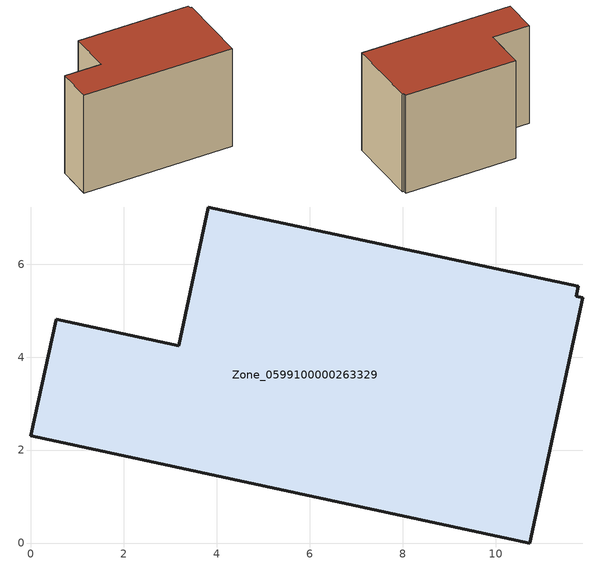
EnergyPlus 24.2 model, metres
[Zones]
Zone_0599100000263329
 floor ground (C_G): 10.74,0 0,2.31 0.54,4.81 3.18,4.24 3.82,7.23 11.78,5.52 11.73,5.31 11.87,5.27 z0
 wall outside (C_F): 3.18,4.24 0.54,4.81 0,2.31 10.74,0 11.87,5.27 11.73,5.31 11.78,5.52 3.82,7.23 3.18,4.24 z0:7.71
 roof outside (C_R): 11.78,5.52 3.82,7.23 3.18,4.24 0.54,4.81 0,2.31 10.74,0 11.87,5.27 11.73,5.31 z7.71
[BUILDING]
Pand.0599100000263329: North Axis=0; Terrain=City; Loads Convergence Tolerance Value=0.04; Temperature Convergence Tolerance Value=0.4; Solar Distribution=FullExterior; Maximum Number of Warmup Days=25; Minimum Number of Warmup Days=1
[Site:Location]
Rotterdam.The.Hague.AP_ZH_NLD Design_Conditions: Latitude=51.96; Longitude=4.45; Time Zone=1; Elevation=-4.5
[SITE:GROUNDTEMPERATURE:BUILDINGSURFACE]
18, 18, 18, 18, 18, 18, 18, 18, 18, 18, 18, 18
[MATERIAL] Thermal Absorptance=0.9; Solar Absorptance=0.7; Visible Absorptance=0.7
Name | Roughness | Thickness | Conductivity | Density | Specific Heat
G.TC.1975-1991 | MediumSmooth | 0.15 | 0.288461 | 540 | 1210
F.TC.1975-1991 | Rough | 0.3 | 0.230769 | 1920 | 840
R.TC.1975-1991 | MediumRough | 0.2 | 0.153846 | 1500 | 1000
[CONSTRUCTION]
C_G: G.TC.1975-1991
C_F: F.TC.1975-1991
C_R: R.TC.1975-1991
[ZONE]
Zone_0599100000263329: Type=1; Multiplier=1; Ceiling Height=Autocalculate; Volume=Autocalculate; Floor Area=autocalculate; Part of Total Floor Area=Yes
[ZONEINFILTRATION:DESIGNFLOWRATE]
Infil_Zone_0599100000263329: Zone or ZoneList or Space or SpaceList=Zone_0599100000263329; Schedule=AlwaysOn; Design Flow Rate Calculation Method=Flow/Area; Flow Rate per Floor Area=0.003; Constant Term Coefficient=1; Temperature Term Coefficient=0; Velocity Term Coefficient=0; Velocity Squared Term Coefficient=0
[HVACTEMPLATE:ZONE:IDEALLOADSAIRSYSTEM]
Zone_0599100000263329: Maximum Heating Supply Air Temperature=50; Minimum Cooling Supply Air Temperature=13; Maximum Heating Supply Air Humidity Ratio=0.0156; Minimum Cooling Supply Air Humidity Ratio=0.0077; Heating Limit=NoLimit; Cooling Limit=NoLimit; Dehumidification Control Type=ConstantSensibleHeatRatio; Cooling Sensible Heat Ratio=0.7; Dehumidification Setpoint=60; Humidification Control Type=None; Humidification Setpoint=30; Outdoor Air Method=None; Outdoor Air Flow Rate per Person=0.00944; Outdoor Air Flow Rate per Zone Floor Area=0; Outdoor Air Flow Rate per Zone=0; Demand Controlled Ventilation Type=None; Outdoor Air Economizer Type=NoEconomizer; Heat Recovery Type=None; Sensible Heat Recovery Effectiveness=0.7; Latent Heat Recovery Effectiveness=0.65
[ZONECONTROL:THERMOSTAT]
ThermostatControl_Zone_0599100000263329: Zone or ZoneList=Zone_0599100000263329; Control Type Schedule=DualSetpointControlType; Control 1=Thermostat_Zone_0599100000263329; Temperature Difference Between Cutout And Setpoint=0
[THERMOSTATSETPOINT:DUALSETPOINT]
Thermostat_Zone_0599100000263329: Heating Setpoint Temperature Schedule=HeatingSetpoint_Zone_0599100000263329; Cooling Setpoint Temperature Schedule=CoolingSetpoint_Zone_0599100000263329
[SCHEDULE:COMPACT]
HeatingSetpoint_Zone_0599100000263329: Through: 12/31, For: AllDays, Until: 24:00, 21
CoolingSetpoint_Zone_0599100000263329: Through: 12/31, For: AllDays, Until: 24:00, 24
DualSetpointControlType: Through: 12/31, For: AllDays, Until: 24:00, 4
AlwaysOn: Through: 12/31, For: AllDays, Until: 24:00, 1
